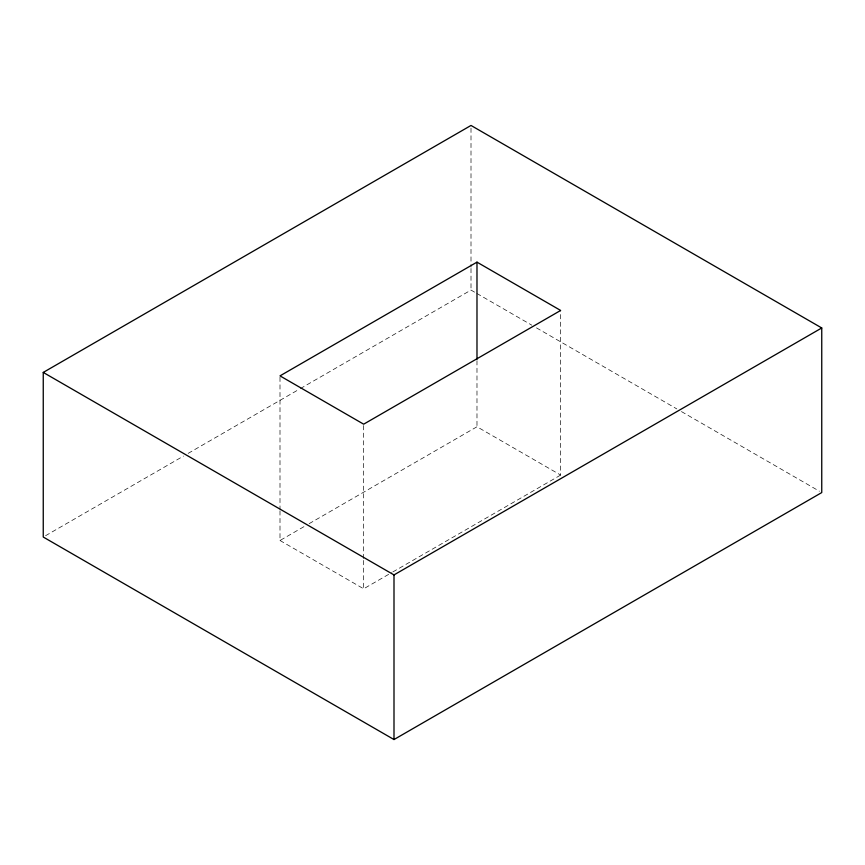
<?xml version="1.0" encoding="UTF-8"?>
<svg xmlns="http://www.w3.org/2000/svg" width="865" height="865" viewBox="0 0 865 865"><rect width="100%" height="100%" fill="white"/><g stroke="black" fill="none" stroke-linecap="round" stroke-linejoin="round"><path stroke-width="0.65" stroke-dasharray="4.33 3.24" d="M45.585 535.695L183.499 456.071M188.17 453.368L299.204 389.272M300.371 388.59L471.003 290.078L475.685 292.781M280 510.804L280 540.495L304.48 526.363M309.14 523.671L476.983 426.759L560.65 475.069L560.65 310.449M280 540.495L363.668 588.795L391.64 572.641M392.807 571.97L560.65 475.069M476.853 293.451L531.802 325.175M536.484 327.878L676.776 408.875M681.458 411.578L819.415 491.223M476.983 360.651L476.983 426.759M471.003 128.161L471.003 267.134M471.003 268.485L471.003 290.078M363.668 425.526L363.668 559.114M363.668 560.455L363.668 588.795M280 377.226L280 509.453"/><path stroke-width="1.3" d="M43.25 372.426L471.003 125.457L821.75 327.965L821.75 492.574L393.997 739.543L43.25 537.035L43.25 372.426L393.997 574.922L821.75 327.965M476.983 262.149L280 375.875L363.668 424.185L560.65 310.449L476.983 262.149L476.983 359.299M393.997 574.922L393.997 739.543"/></g></svg>
